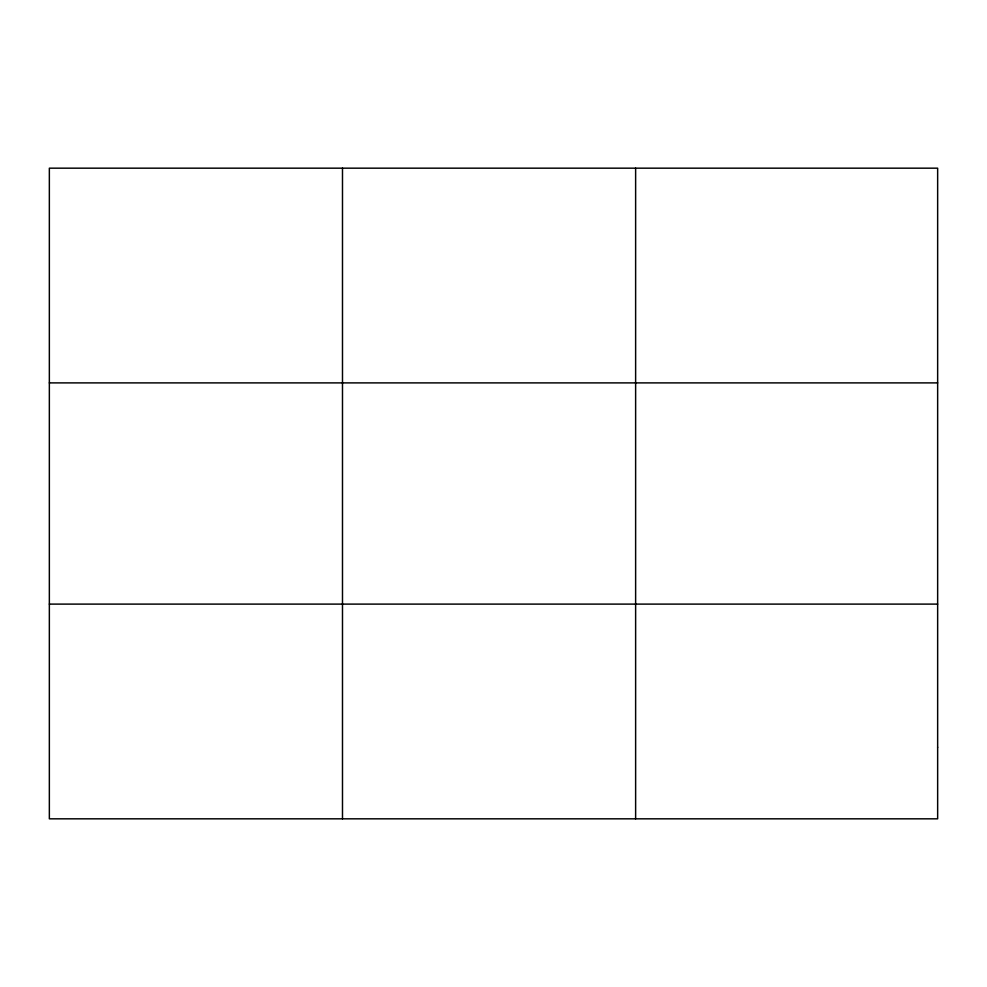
<?xml version="1.0" encoding="UTF-8"?>
<svg xmlns="http://www.w3.org/2000/svg" width="987" height="987" viewBox="0 0 987 987"><rect width="100%" height="100%" fill="white"/><g stroke="black" fill="none" stroke-linecap="round" stroke-linejoin="round"><path stroke-width="1.48" d="M342.489 168.172L342.489 818.828M635.628 168.172L635.628 818.828M49.35 382.894L937.65 382.894M49.35 604.106L937.65 604.106M937.65 747.258L937.65 818.828L49.35 818.828L49.35 168.172L937.65 168.172L937.65 747.258"/></g></svg>
